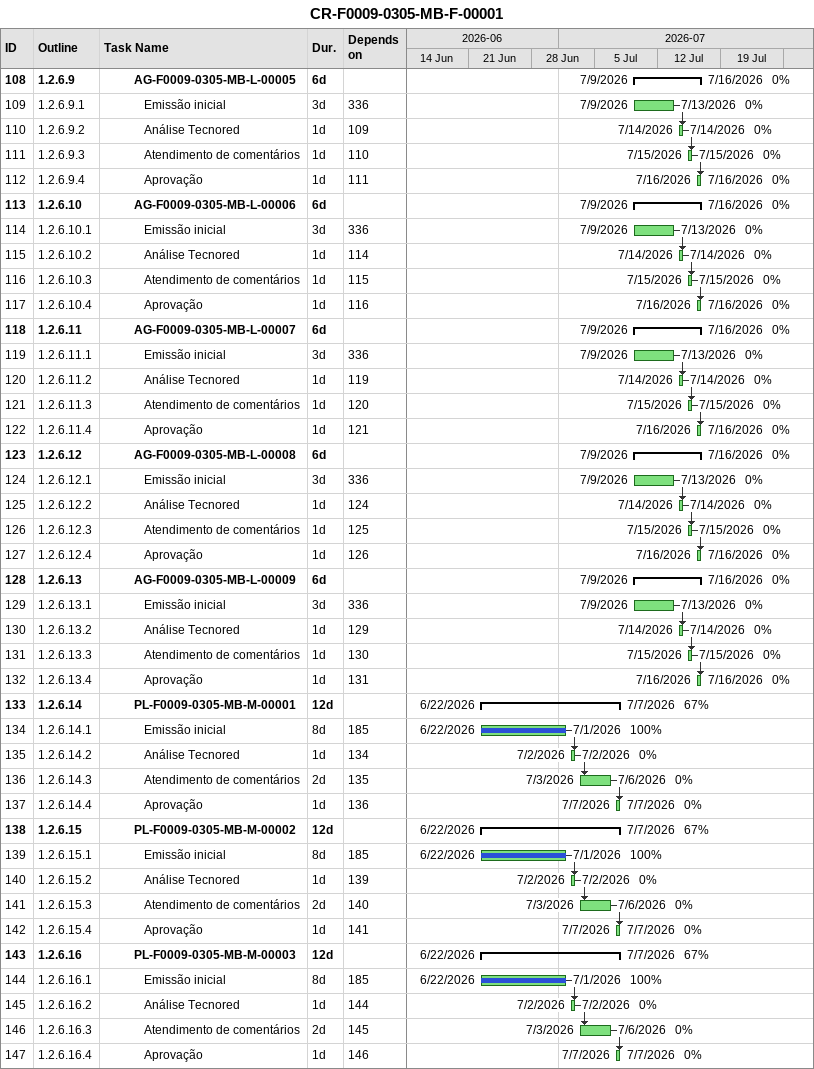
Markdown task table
CR-F0009-0305-MB-F-00001

| ID | WBS | Task | Duration | Start | Finish | Predecessors | % complete |
|---|---|---|---|---|---|---|---|
| 108 | 1.2.6.9 | **AG-F0009-0305-MB-L-00005** | 6d | 2026-07-09 | 2026-07-16 |  | 0 |
| 109 | 1.2.6.9.1 | Emissão inicial | 3d | 2026-07-09 | 2026-07-13 | 336 | 0 |
| 110 | 1.2.6.9.2 | Análise Tecnored | 1d | 2026-07-14 | 2026-07-14 | 109 | 0 |
| 111 | 1.2.6.9.3 | Atendimento de comentários | 1d | 2026-07-15 | 2026-07-15 | 110 | 0 |
| 112 | 1.2.6.9.4 | Aprovação | 1d | 2026-07-16 | 2026-07-16 | 111 | 0 |
| 113 | 1.2.6.10 | **AG-F0009-0305-MB-L-00006** | 6d | 2026-07-09 | 2026-07-16 |  | 0 |
| 114 | 1.2.6.10.1 | Emissão inicial | 3d | 2026-07-09 | 2026-07-13 | 336 | 0 |
| 115 | 1.2.6.10.2 | Análise Tecnored | 1d | 2026-07-14 | 2026-07-14 | 114 | 0 |
| 116 | 1.2.6.10.3 | Atendimento de comentários | 1d | 2026-07-15 | 2026-07-15 | 115 | 0 |
| 117 | 1.2.6.10.4 | Aprovação | 1d | 2026-07-16 | 2026-07-16 | 116 | 0 |
| 118 | 1.2.6.11 | **AG-F0009-0305-MB-L-00007** | 6d | 2026-07-09 | 2026-07-16 |  | 0 |
| 119 | 1.2.6.11.1 | Emissão inicial | 3d | 2026-07-09 | 2026-07-13 | 336 | 0 |
| 120 | 1.2.6.11.2 | Análise Tecnored | 1d | 2026-07-14 | 2026-07-14 | 119 | 0 |
| 121 | 1.2.6.11.3 | Atendimento de comentários | 1d | 2026-07-15 | 2026-07-15 | 120 | 0 |
| 122 | 1.2.6.11.4 | Aprovação | 1d | 2026-07-16 | 2026-07-16 | 121 | 0 |
| 123 | 1.2.6.12 | **AG-F0009-0305-MB-L-00008** | 6d | 2026-07-09 | 2026-07-16 |  | 0 |
| 124 | 1.2.6.12.1 | Emissão inicial | 3d | 2026-07-09 | 2026-07-13 | 336 | 0 |
| 125 | 1.2.6.12.2 | Análise Tecnored | 1d | 2026-07-14 | 2026-07-14 | 124 | 0 |
| 126 | 1.2.6.12.3 | Atendimento de comentários | 1d | 2026-07-15 | 2026-07-15 | 125 | 0 |
| 127 | 1.2.6.12.4 | Aprovação | 1d | 2026-07-16 | 2026-07-16 | 126 | 0 |
| 128 | 1.2.6.13 | **AG-F0009-0305-MB-L-00009** | 6d | 2026-07-09 | 2026-07-16 |  | 0 |
| 129 | 1.2.6.13.1 | Emissão inicial | 3d | 2026-07-09 | 2026-07-13 | 336 | 0 |
| 130 | 1.2.6.13.2 | Análise Tecnored | 1d | 2026-07-14 | 2026-07-14 | 129 | 0 |
| 131 | 1.2.6.13.3 | Atendimento de comentários | 1d | 2026-07-15 | 2026-07-15 | 130 | 0 |
| 132 | 1.2.6.13.4 | Aprovação | 1d | 2026-07-16 | 2026-07-16 | 131 | 0 |
| 133 | 1.2.6.14 | **PL-F0009-0305-MB-M-00001** | 12d | 2026-06-22 | 2026-07-07 |  | 67 |
| 134 | 1.2.6.14.1 | Emissão inicial | 8d | 2026-06-22 | 2026-07-01 | 185 | 100 |
| 135 | 1.2.6.14.2 | Análise Tecnored | 1d | 2026-07-02 | 2026-07-02 | 134 | 0 |
| 136 | 1.2.6.14.3 | Atendimento de comentários | 2d | 2026-07-03 | 2026-07-06 | 135 | 0 |
| 137 | 1.2.6.14.4 | Aprovação | 1d | 2026-07-07 | 2026-07-07 | 136 | 0 |
| 138 | 1.2.6.15 | **PL-F0009-0305-MB-M-00002** | 12d | 2026-06-22 | 2026-07-07 |  | 67 |
| 139 | 1.2.6.15.1 | Emissão inicial | 8d | 2026-06-22 | 2026-07-01 | 185 | 100 |
| 140 | 1.2.6.15.2 | Análise Tecnored | 1d | 2026-07-02 | 2026-07-02 | 139 | 0 |
| 141 | 1.2.6.15.3 | Atendimento de comentários | 2d | 2026-07-03 | 2026-07-06 | 140 | 0 |
| 142 | 1.2.6.15.4 | Aprovação | 1d | 2026-07-07 | 2026-07-07 | 141 | 0 |
| 143 | 1.2.6.16 | **PL-F0009-0305-MB-M-00003** | 12d | 2026-06-22 | 2026-07-07 |  | 67 |
| 144 | 1.2.6.16.1 | Emissão inicial | 8d | 2026-06-22 | 2026-07-01 | 185 | 100 |
| 145 | 1.2.6.16.2 | Análise Tecnored | 1d | 2026-07-02 | 2026-07-02 | 144 | 0 |
| 146 | 1.2.6.16.3 | Atendimento de comentários | 2d | 2026-07-03 | 2026-07-06 | 145 | 0 |
| 147 | 1.2.6.16.4 | Aprovação | 1d | 2026-07-07 | 2026-07-07 | 146 | 0 |
